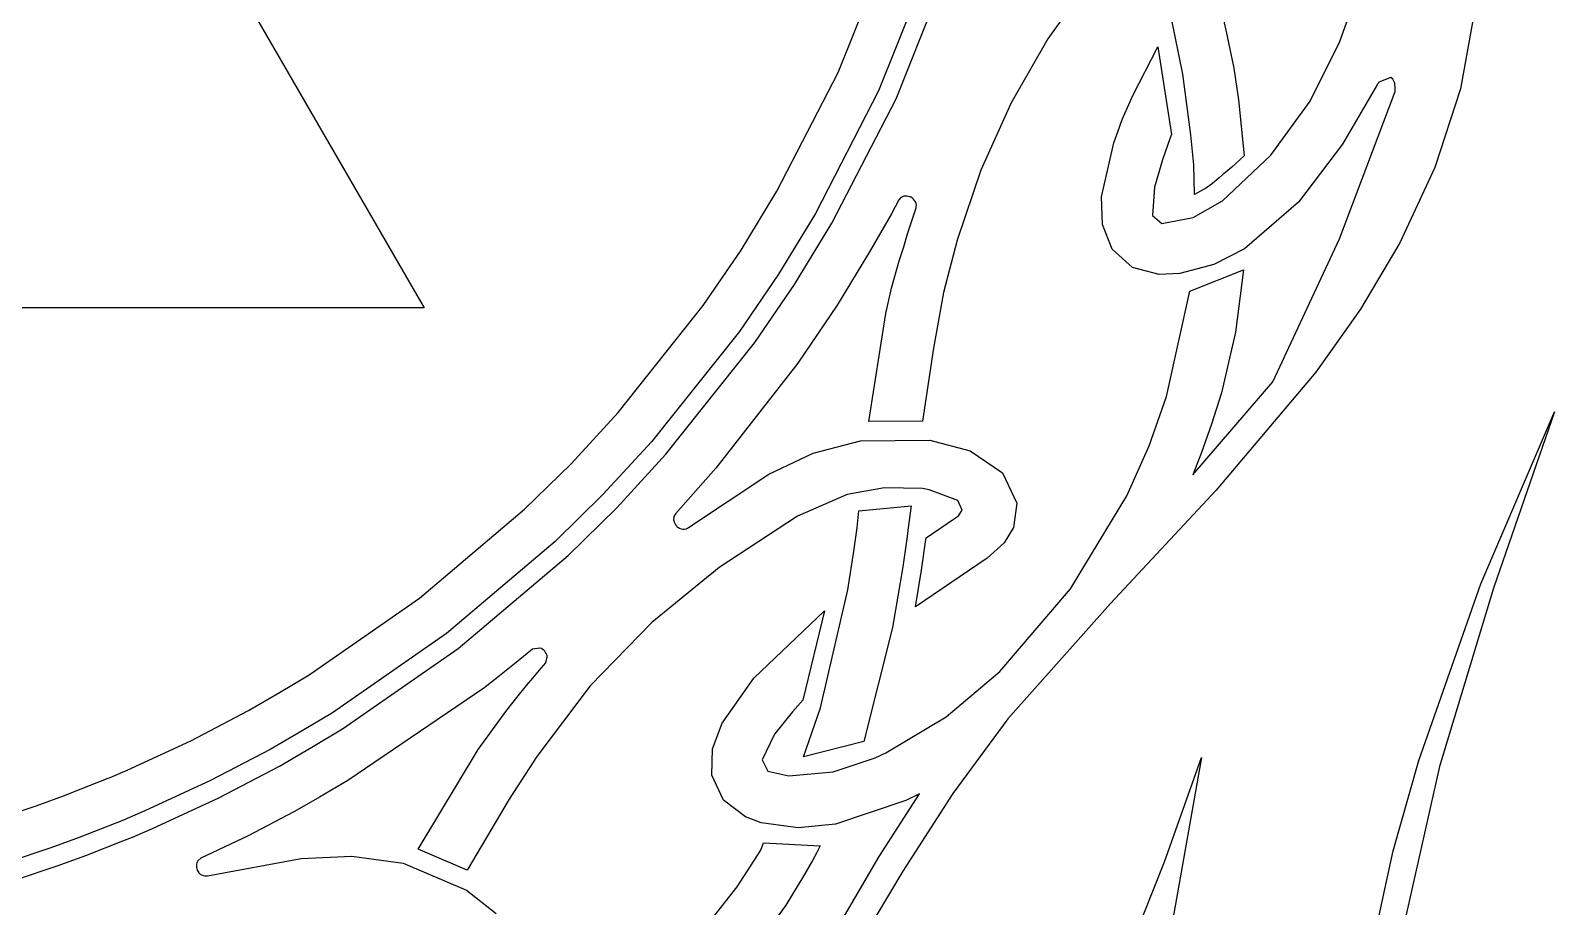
# Model space of a CAD drawing. Extents: x 0 to 151, y 0 to 357.
# Drawn here: x 87.04 to 125.82, y 145.43 to 167.74 of the extents above; entities that cross this region are included whole.
import ezdxf

# ---------------------------------------------------------------- set-up
doc = ezdxf.new("R2010")
doc.units = 0

msp = doc.modelspace()

# ---------------------------------------------------------------- linework, layer by layer
at = {"layer": 'Layer 1'}
for p, q in [((90.4003, 172.204), (97.05797, 160.6723)), ((107.595139, 166.663339), (108.850907, 169.824276)), ((109.922218, 169.45788), (108.626063, 166.195353)), ((109.06921, 165.996831), (110.383853, 169.307555)), ((120.361256, 167.459029), (120.993817, 169.223279)), ((114.023364, 169.06182), (112.933947, 167.525873)), ((117.213616, 168.845271), (117.490083, 167.593531)), ((123.803977, 168.3168), (123.429652, 166.248179)), ((116.362247, 166.62487), (116.080118, 168.04187)), ((117.490083, 167.593531), (117.49093, 167.588984)), ((117.49093, 167.588984), (117.491444, 167.586582)), ((117.491444, 167.586582), (117.660653, 166.776402)), ((112.933947, 167.525873), (112.000401, 165.895554)), ((115.092761, 166.081587), (115.733388, 167.315647)), ((115.733388, 167.315647), (116.081588, 165.090187)), ((119.602845, 165.93777), (120.361256, 167.459029)), ((117.660653, 166.776402), (117.779923, 165.970602)), ((106.036137, 163.640426), (107.595139, 166.663339)), ((116.569897, 165.07453), (116.362247, 166.62487)), ((121.317038, 166.367941), (120.432156, 164.843733)), ((121.342354, 166.397436), (121.317038, 166.367941)), ((121.354193, 166.416063), (121.342354, 166.397436)), ((121.660686, 166.539281), (121.354193, 166.416063)), ((121.706163, 166.493547), (121.660686, 166.539281)), ((121.752498, 166.411688), (121.706163, 166.493547)), ((121.761422, 166.385442), (121.752498, 166.411688)), ((121.77189, 166.256218), (121.761422, 166.385442)), ((108.626063, 166.195353), (107.017087, 163.07521)), ((107.436513, 162.830845), (109.06921, 165.996831)), ((114.825734, 165.465759), (115.092761, 166.081587)), ((120.352322, 162.428573), (121.764682, 166.183701)), ((121.764682, 166.183701), (121.766914, 166.208254)), ((121.766914, 166.208254), (121.77189, 166.256218)), ((123.429652, 166.248179), (122.778572, 164.244572)), ((112.000401, 165.895554), (111.228746, 164.182663)), ((117.779923, 165.970602), (117.92665, 164.544252)), ((118.608506, 164.559109), (119.602845, 165.93777)), ((114.709038, 165.154626), (114.825734, 165.465759)), ((114.29714, 163.498073), (114.61328, 164.877645)), ((114.61328, 164.877645), (114.709038, 165.154626)), ((116.044521, 164.99906), (115.844426, 164.444155)), ((116.081588, 165.090187), (116.044521, 164.99906)), ((116.645577, 164.311802), (116.569897, 165.07453)), ((120.432156, 164.843733), (119.31237, 163.36194)), ((115.844426, 164.444155), (115.644181, 163.747957)), ((117.378198, 163.399759), (118.608506, 164.559109)), ((117.92665, 164.544252), (117.611572, 164.254828)), ((111.228746, 164.182663), (110.625, 162.399)), ((116.664797, 163.555509), (116.645577, 164.311802)), ((117.379388, 164.063654), (117.294098, 163.982053)), ((117.456435, 164.12526), (117.379388, 164.063654)), ((117.611572, 164.254828), (117.456435, 164.12526)), ((122.778572, 164.244572), (121.889977, 162.329202)), ((115.644181, 163.747957), (115.596635, 163.025095)), ((116.967006, 163.731841), (116.664797, 163.555509)), ((117.122829, 163.83558), (116.967006, 163.731841)), ((117.294098, 163.982053), (117.122829, 163.83558)), ((105.127797, 162.140366), (106.036137, 163.640426)), ((109.141259, 163.424464), (108.949142, 163.067171)), ((109.192059, 163.481611), (109.141259, 163.424464)), ((109.217115, 163.493798), (109.192059, 163.481611)), ((109.263622, 163.513531), (109.217115, 163.493798)), ((109.297602, 163.517135), (109.263622, 163.513531)), ((109.347369, 163.518421), (109.297602, 163.517135)), ((109.385294, 163.510186), (109.347369, 163.518421)), ((109.420476, 163.502634), (109.385294, 163.510186)), ((109.434547, 163.494227), (109.420476, 163.502634)), ((109.449993, 163.489164), (109.434547, 163.494227)), ((109.475393, 163.470029), (109.449993, 163.489164)), ((109.513835, 163.440678), (109.475393, 163.470029)), ((109.542322, 163.406611), (109.513835, 163.440678)), ((109.566176, 163.369888), (109.542322, 163.406611)), ((109.579722, 163.330501), (109.566176, 163.369888)), ((109.587444, 163.290174), (109.579722, 163.330501)), ((109.583671, 163.249331), (109.587444, 163.290174)), ((114.324663, 162.797332), (114.29714, 163.498073)), ((116.624709, 162.976393), (117.378198, 163.399759)), ((119.31237, 163.36194), (117.938786, 162.17815)), ((107.017087, 163.07521), (106.0794, 161.52694)), ((108.949142, 163.067171), (108.391576, 162.095074)), ((109.363493, 162.555762), (109.580925, 163.221786)), ((109.580925, 163.221786), (109.583671, 163.249331)), ((115.596635, 163.025095), (115.833716, 162.818819)), ((115.833716, 162.818819), (116.624709, 162.976393)), ((106.487499, 161.263855), (107.436513, 162.830845)), ((109.2643, 162.230385), (109.363493, 162.555762)), ((114.565584, 162.170815), (114.324663, 162.797332)), ((104.164539, 160.729806), (105.127797, 162.140366)), ((109.149664, 161.872917), (109.2643, 162.230385)), ((110.625, 162.399), (110.27989, 161.06429)), ((115.085258, 161.699346), (114.565584, 162.170815)), ((117.938786, 162.17815), (117.150915, 161.777878)), ((118.658172, 158.791871), (120.352322, 162.428573)), ((121.889977, 162.329202), (120.883552, 160.634757)), ((108.391576, 162.095074), (107.570242, 160.739604)), ((108.956173, 161.172656), (109.149664, 161.872917)), ((117.150915, 161.777878), (116.292508, 161.547951)), ((106.0794, 161.52694), (105.085256, 160.07098)), ((115.763774, 161.520576), (115.085258, 161.699346)), ((116.292508, 161.547951), (115.763774, 161.520576)), ((116.543398, 161.10107), (117.913548, 161.637958)), ((117.913548, 161.637958), (117.707626, 160.057155)), ((105.478939, 159.786965), (106.487499, 161.263855)), ((108.811159, 160.524993), (108.956173, 161.172656)), ((110.27989, 161.06429), (110.018524, 159.64755)), ((115.948756, 158.41895), (116.543398, 161.10107)), ((97.05797, 160.6723), (55.7842, 160.6724)), ((101.994169, 158.009586), (104.164539, 160.729806)), ((107.570242, 160.739604), (106.570612, 159.260054)), ((120.883552, 160.634757), (119.749309, 159.033648)), ((108.376983, 157.774833), (108.811159, 160.524993)), ((105.085256, 160.07098), (102.845036, 157.26333)), ((103.210229, 156.943365), (105.478939, 159.786965)), ((117.707626, 160.057155), (117.345858, 158.504588)), ((110.018524, 159.64755), (109.744633, 157.78676)), ((106.570612, 159.260054), (104.486562, 156.592524)), ((119.749309, 159.033648), (117.215276, 156.026972)), ((116.623372, 156.421911), (118.658172, 158.791871)), ((115.511834, 157.15881), (115.948756, 158.41895)), ((117.345858, 158.504588), (117.095304, 157.712171)), ((100.799069, 156.703876), (101.994169, 158.009586)), ((123.949558, 153.642212), (125.823, 158.025)), ((125.82373, 158.02539), (124.27161, 153.530632)), ((125.823, 158.025), (125.82373, 158.02539)), ((109.744633, 157.78676), (108.376983, 157.774833)), ((117.095304, 157.712171), (116.842862, 156.986426)), ((102.845036, 157.26333), (101.611496, 155.91566)), ((106.957202, 156.968209), (108.16112, 157.284127)), ((108.16112, 157.284127), (109.93052, 157.305923)), ((109.93052, 157.305923), (110.95195, 157.030658)), ((114.945, 155.887), (115.511834, 157.15881)), ((99.616669, 155.547216), (100.799069, 156.703876)), ((101.962609, 155.580335), (103.210229, 156.943365)), ((105.83338, 156.433191), (106.957202, 156.968209)), ((110.95195, 157.030658), (111.780061, 156.467018)), ((116.842862, 156.986426), (116.623372, 156.421911)), ((104.486562, 156.592524), (103.454662, 155.426944)), ((103.7876, 155.076091), (105.83338, 156.433191)), ((111.780061, 156.467018), (112.14379, 155.698848)), ((101.611496, 155.91566), (100.391165, 154.72176)), ((107.820821, 155.915506), (106.558791, 155.364631)), ((108.771641, 156.093314), (107.820821, 155.915506)), ((109.738671, 156.070384), (108.771641, 156.093314)), ((109.915429, 156.041984), (109.738671, 156.070384)), ((110.643748, 155.770752), (109.915429, 156.041984)), ((117.215276, 156.026972), (114.523703, 153.140235)), ((96.943299, 153.276966), (99.616669, 155.547216)), ((100.721339, 154.365935), (101.962609, 155.580335)), ((108.124997, 155.504894), (109.449927, 155.630765)), ((109.449927, 155.630765), (109.369612, 155.010723)), ((110.750662, 155.520542), (110.643748, 155.770752)), ((110.65386, 155.374585), (110.750662, 155.520542)), ((112.14379, 155.698848), (112.055796, 155.07503)), ((113.510007, 153.517948), (114.945, 155.887)), ((103.411598, 155.329899), (103.407136, 155.277728)), ((103.407136, 155.277728), (103.413828, 155.244694)), ((103.415716, 155.357701), (103.411598, 155.329899)), ((103.413828, 155.244694), (103.428588, 155.196298)), ((103.454662, 155.426944), (103.415716, 155.357701)), ((103.428588, 155.196298), (103.448151, 155.162996)), ((103.448151, 155.162996), (103.464455, 155.134937)), ((103.464455, 155.134937), (103.479213, 155.122322)), ((103.479213, 155.122322), (103.490883, 155.1068)), ((106.558791, 155.364631), (104.570671, 154.056531)), ((108.082266, 155.082125), (108.124997, 155.504894)), ((109.83081, 154.813844), (110.55364, 155.30491)), ((110.55364, 155.30491), (110.65386, 155.374585)), ((103.490883, 155.1068), (103.515253, 155.091278)), ((103.515253, 155.091278), (103.555751, 155.065192)), ((103.555751, 155.065192), (103.597625, 155.04932)), ((103.597625, 155.04932), (103.640356, 155.040224)), ((103.640356, 155.040224), (103.683773, 155.040481)), ((103.683773, 155.040481), (103.724447, 155.047516)), ((103.724447, 155.047516), (103.764088, 155.065621)), ((103.764088, 155.065621), (103.7876, 155.076091)), ((107.989254, 154.415596), (108.082438, 155.074155)), ((108.081924, 155.081278), (108.082266, 155.082125)), ((108.082438, 155.074155), (108.081924, 155.081278)), ((109.348849, 154.846232), (109.242451, 154.076985)), ((109.366697, 154.991159), (109.348849, 154.846232)), ((109.369612, 155.010723), (109.366697, 154.991159)), ((109.719093, 153.994398), (109.825835, 154.773943)), ((109.825835, 154.773943), (109.83081, 154.813844)), ((112.055796, 155.07503), (111.82234, 154.687501)), ((100.391165, 154.72176), (97.631826, 152.37858)), ((97.928529, 151.994345), (100.721339, 154.365935)), ((107.904477, 153.875364), (107.989254, 154.415596)), ((111.82234, 154.687501), (111.388355, 154.298498)), ((104.570671, 154.056531), (102.856611, 152.662101)), ((109.242451, 154.076985), (108.987952, 152.583445)), ((111.388355, 154.298498), (109.566185, 153.056628)), ((109.566185, 153.056628), (109.719093, 153.994398)), ((107.83995, 153.4938), (107.904477, 153.875364)), ((122.369675, 149.14526), (123.949558, 153.642212)), ((94.133159, 151.324456), (96.943299, 153.276966)), ((107.146141, 150.483872), (107.84, 153.494)), ((107.84, 153.494), (107.83995, 153.4938)), ((111.708667, 151.413955), (113.510007, 153.517948)), ((124.27161, 153.530632), (122.89466, 148.99347)), ((105.452132, 151.243296), (107.250622, 152.954516)), ((107.250622, 152.954516), (106.698203, 150.677996)), ((114.523703, 153.140235), (111.910417, 150.204502)), ((102.856611, 152.662101), (101.286909, 151.046268)), ((108.983832, 152.565169), (108.248906, 149.628649)), ((108.987952, 152.583445), (108.983832, 152.565169)), ((97.631826, 152.37858), (94.731245, 150.36326)), ((94.986759, 149.950455), (97.928529, 151.994345)), ((99.821833, 151.983536), (99.363804, 151.606849)), ((100.00769, 152.008422), (99.821833, 151.983536)), ((100.047331, 151.994175), (100.00769, 152.008422)), ((100.042344, 151.497888), (100.16007, 151.636634)), ((100.086278, 151.967748), (100.047331, 151.994175)), ((100.111161, 151.95093), (100.086278, 151.967748)), ((100.119396, 151.939946), (100.111161, 151.95093)), ((100.133984, 151.927591), (100.119396, 151.939946)), ((100.15269, 151.895587), (100.133984, 151.927591)), ((100.172767, 151.860749), (100.15269, 151.895587)), ((100.16007, 151.636634), (100.194219, 151.774268)), ((100.187869, 151.811078), (100.172767, 151.860749)), ((100.194219, 151.774268), (100.187869, 151.811078)), ((93.380473, 150.875178), (94.133159, 151.324456)), ((99.363804, 151.606849), (98.852745, 151.20013)), ((99.664971, 151.054272), (99.828516, 151.245703)), ((99.828516, 151.245703), (100.042344, 151.497888)), ((104.642449, 150.099383), (105.452132, 151.243296)), ((110.346188, 150.257672), (111.708667, 151.413955)), ((92.594665, 150.418777), (93.380473, 150.875178)), ((98.576622, 150.985444), (95.122422, 148.634624)), ((98.852745, 151.20013), (98.576622, 150.985444)), ((99.421453, 150.751377), (99.664971, 151.054272)), ((101.286909, 151.046268), (99.924971, 149.251831)), ((99.167984, 150.430719), (99.421453, 150.751377)), ((106.698203, 150.677996), (106.431862, 150.381282)), ((106.717446, 149.236002), (107.146141, 150.483872)), ((91.122755, 149.648593), (92.594665, 150.418777)), ((94.731245, 150.36326), (93.954532, 149.899569)), ((98.437433, 149.429619), (99.167984, 150.430719)), ((104.397359, 149.441518), (104.642449, 150.099383)), ((106.431862, 150.381282), (105.979332, 149.812408)), ((108.811777, 149.341745), (110.346188, 150.257672)), ((111.910417, 150.204502), (110.510373, 148.308492)), ((93.954532, 149.899569), (93.143324, 149.428493)), ((94.200607, 149.481097), (94.986759, 149.950455)), ((105.979332, 149.812408), (105.658924, 149.159922)), ((89.500515, 148.899768), (91.122755, 149.648593)), ((93.143324, 149.428493), (91.624044, 148.633505)), ((93.381847, 149.005646), (94.200607, 149.481097)), ((96.909403, 146.891229), (98.437433, 149.429619)), ((104.378362, 148.771226), (104.397359, 149.441518)), ((108.248906, 149.628649), (106.717446, 149.236002)), ((108.533938, 149.216898), (108.811777, 149.341745)), ((91.837167, 148.197269), (93.381847, 149.005646)), ((99.924971, 149.251831), (99.221533, 148.157891)), ((105.658924, 149.159922), (105.801878, 148.878135)), ((107.464797, 148.853052), (108.533938, 149.216898)), ((116.840817, 149.222069), (115.462447, 141.475429)), ((115.902787, 146.561559), (116.840817, 149.222069)), ((121.720476, 146.844141), (122.369675, 149.14526)), ((122.89466, 148.99347), (121.86259, 144.38742)), ((87.882209, 148.243354), (88.785743, 148.599103)), ((88.785743, 148.599103), (89.023092, 148.692546)), ((89.023092, 148.692546), (89.072686, 148.713741)), ((89.072686, 148.713741), (89.500515, 148.899768)), ((91.624044, 148.633505), (89.949804, 147.860564)), ((95.122422, 148.634624), (94.395819, 148.211088)), ((104.67619, 148.136189), (104.378362, 148.771226)), ((105.801878, 148.878135), (106.339878, 148.753032)), ((106.339878, 148.753032), (107.464797, 148.853052)), ((87.189755, 147.99074), (87.882209, 148.243354)), ((90.145077, 147.416079), (91.837167, 148.197269)), ((94.395819, 148.211088), (94.056371, 148.014249)), ((99.221533, 148.157891), (98.158913, 146.356661)), ((108.642228, 146.697307), (109.664438, 148.299127)), ((110.510373, 148.308492), (109.238427, 146.324272)), ((109.664438, 148.299127), (109.31864, 148.127003)), ((86.159745, 147.646147), (87.189755, 147.99074)), ((89.949804, 147.860564), (89.508076, 147.668616)), ((93.745238, 147.839805), (92.581358, 147.231526)), ((94.056371, 148.014249), (93.745238, 147.839805)), ((105.233845, 147.710756), (104.67619, 148.136189)), ((109.31864, 148.127003), (107.52367, 147.523959)), ((89.212047, 147.550292), (88.279337, 147.183121)), ((89.456937, 147.646736), (89.212047, 147.550292)), ((89.508076, 147.668616), (89.456937, 147.646736)), ((89.700258, 147.222757), (90.145077, 147.416079)), ((105.63714, 147.558537), (105.233845, 147.710756)), ((106.578395, 147.431586), (105.63714, 147.558537)), ((107.52367, 147.523959), (106.578395, 147.431586)), ((88.279337, 147.183121), (87.564751, 146.922348)), ((88.453672, 146.730059), (89.390499, 147.098768)), ((89.390499, 147.098768), (89.635561, 147.195212)), ((89.635561, 147.195212), (89.700258, 147.222757)), ((92.581358, 147.231526), (91.379388, 146.659462)), ((105.624393, 146.859917), (105.692459, 147.04636)), ((105.692459, 147.04636), (107.137939, 146.975999)), ((87.564751, 146.922348), (86.501621, 146.566683)), ((87.71933, 146.462174), (88.453672, 146.730059)), ((91.379388, 146.659462), (91.300961, 146.586527)), ((91.549297, 146.206594), (93.934187, 146.651325)), ((93.934187, 146.651325), (95.220417, 146.705638)), ((95.220417, 146.705638), (96.525007, 146.529309)), ((98.158913, 146.356661), (96.909403, 146.891229)), ((105.023, 145.929), (105.624393, 146.859917)), ((106.939, 146.597), (106.724314, 146.215763)), ((107.041665, 146.790232), (106.939, 146.597)), ((107.137939, 146.975999), (107.041665, 146.790232)), ((107.343128, 144.484287), (108.642228, 146.697307)), ((121.208657, 144.499944), (121.720476, 146.844141)), ((86.65997, 146.107703), (87.71933, 146.462174)), ((91.269386, 146.507), (91.26854, 146.418362)), ((91.26854, 146.418362), (91.272491, 146.386098)), ((91.27625, 146.54002), (91.269386, 146.507)), ((91.272491, 146.386098), (91.281073, 146.368767)), ((91.300961, 146.586527), (91.27625, 146.54002)), ((91.281073, 146.368767), (91.285871, 146.349974)), ((91.285871, 146.349974), (91.302175, 146.326036)), ((91.302175, 146.326036), (91.32946, 146.286307)), ((91.32946, 146.286307), (91.36241, 146.255415)), ((91.36241, 146.255415), (91.398449, 146.23036)), ((91.398449, 146.23036), (91.438951, 146.213971)), ((91.438951, 146.213971), (91.47945, 146.204706)), ((91.47945, 146.204706), (91.523383, 146.205905)), ((91.523383, 146.205905), (91.549297, 146.206594)), ((96.525007, 146.529309), (98.137637, 145.841833)), ((106.724314, 146.215763), (106.265252, 145.464276)), ((109.238427, 146.324272), (108.192317, 144.579874)), ((113.416948, 140.338669), (115.902787, 146.561559)), ((98.137637, 145.841833), (98.889476, 145.246683)), ((103.500671, 143.989983), (105.023, 145.929)), ((106.265252, 145.464276), (105.224252, 144.018276))]:
    msp.add_line(p, q, dxfattribs=at)

doc.saveas('drawing.dxf')
